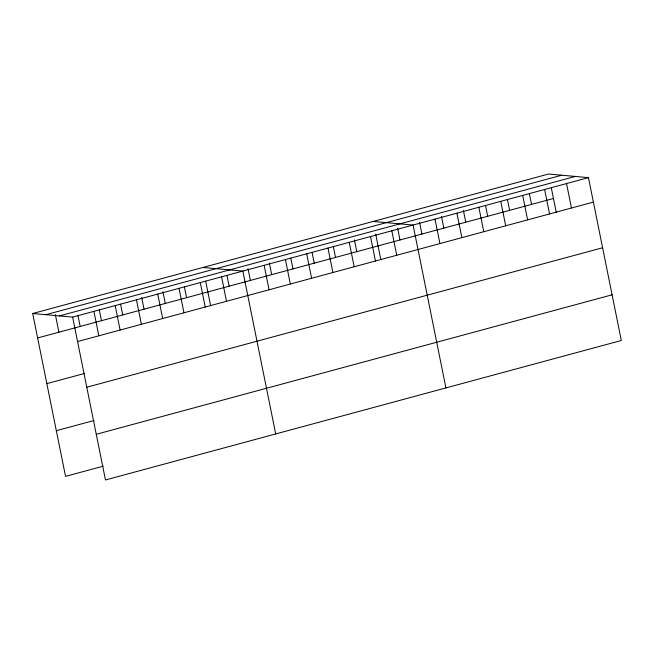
<?xml version="1.0" encoding="UTF-8"?>
<svg xmlns="http://www.w3.org/2000/svg" width="654" height="654" viewBox="0 0 654 654"><rect width="100%" height="100%" fill="white"/><g stroke="black" fill="none" stroke-linecap="round" stroke-linejoin="round"><path stroke-width="0.98" d="M32.7 313.503L548.526 174.029L588.461 177.626L621.3 340.497L105.474 479.971L72.635 317.1L32.7 313.503L65.539 476.374L103.258 466.171M45.878 314.688L561.704 175.223M59.457 315.915L575.283 176.441M72.635 317.1L588.461 177.626M37.63 337.954L553.456 198.489M77.564 341.552L593.391 202.086M46.843 383.636L84.562 373.434M86.778 387.233L602.604 247.76M56.326 430.692L94.053 420.497M96.269 434.289L612.087 294.823M373.148 221.453L413.083 225.05L445.922 387.92M202.92 267.478L242.855 271.075L275.694 433.945M566.536 183.561L571.465 208.013M551.289 187.723L556.26 212.387M544.619 189.488L549.548 213.94M529.364 193.658L531.53 204.416M522.693 195.415L527.623 219.867M507.439 199.584L509.613 210.343M500.768 201.342L505.697 225.793M485.521 205.511L487.688 216.27M478.851 207.269L483.78 231.72M463.4 210.457L465.762 222.197M456.925 213.196L461.855 237.647M441.475 216.384L443.845 228.123M435 219.123L439.929 243.574M419.549 222.311L421.92 234.05M397.632 228.238L399.995 239.977M391.803 230.805L396.733 255.256M375.707 234.165L380.881 259.81M370.524 236.56L375.453 261.011M354.427 239.92L356.798 251.659M349.244 242.307L354.174 266.758M333.352 246.656L335.518 257.414M327.973 248.062L332.902 272.514M312.072 252.403L314.239 263.161M306.693 253.817L311.623 278.269M290.793 258.158L292.967 268.917M285.414 259.573L290.343 284.024M269.317 262.933L271.688 274.672M264.134 265.32L269.064 289.771M248.038 268.688L250.408 280.427M226.963 275.416L229.129 286.174M221.583 276.83L226.513 301.281M205.683 281.171L210.653 305.835M200.304 282.585L205.233 307.037M184.403 286.926L186.578 297.684M179.024 288.332L183.954 312.784M162.928 291.7L165.298 303.44M157.745 294.087L162.674 318.539M141.656 297.456L144.019 309.187M136.465 299.843L141.403 324.294M120.573 304.184L122.739 314.942M115.194 305.598L120.123 330.049M99.294 309.939L101.46 320.697M93.914 311.345L98.844 335.796M78.014 315.694L80.189 326.452M55.361 314.599L58.909 332.199"/></g></svg>
